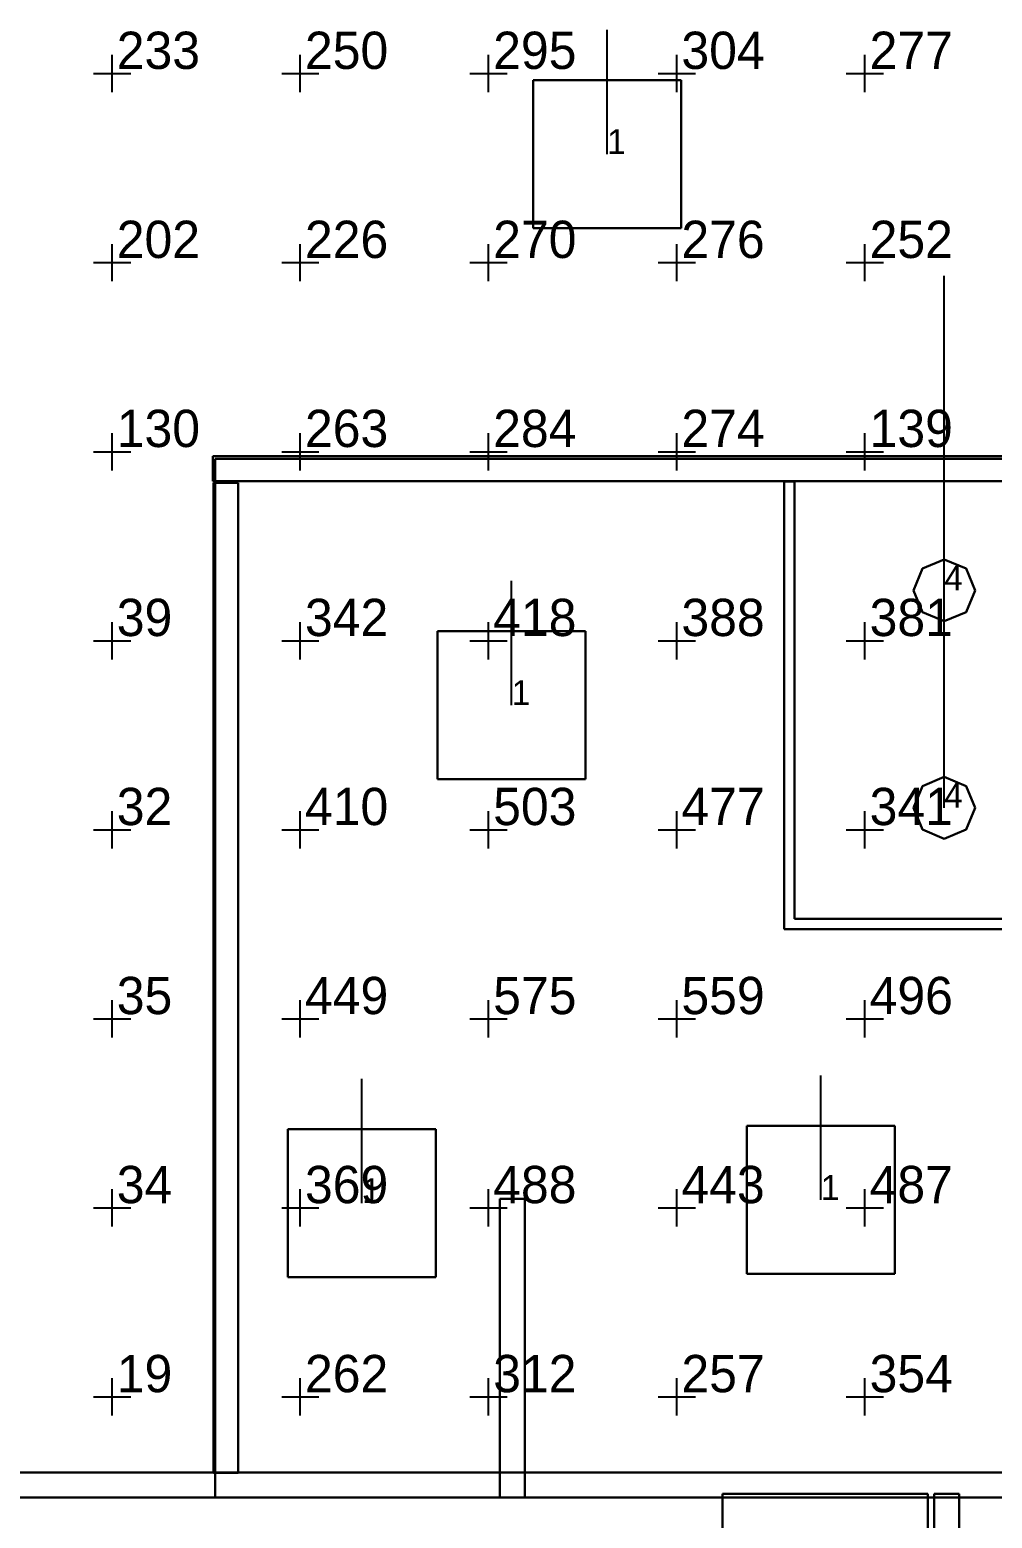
# Model space of a CAD drawing. Extents: x 0 to 48.1, y 0 to 23.7.
# Drawn here: x 13.66 to 17.53, y 12.05 to 18.04 of the extents above; entities that cross this region are included whole.
import ezdxf

# ---------------------------------------------------------------- set-up
doc = ezdxf.new("R2010")
doc.units = 0
doc.header["$MEASUREMENT"] = 0
for name, color, linetype in [('DLXFURN', 5, 'Continuous'), ('DLXLUM', 1, 'Continuous'), ('DLXLUMEX', 1, 'Continuous'), ('DLXSCENE', 7, 'Continuous'), ('DLXVAL', 3, 'Continuous')]:
    doc.layers.add(name, color=color, linetype=linetype)

# ---------------------------------------------------------------- blocks, each defined once
blk = doc.blocks.new('*U19')
at = {"color": 1}
blk.add_line((0, 0), (0, 0.5), dxfattribs=at)
for p, q in [((0.2975, 0.2975), (-0.2975, 0.2975)), ((-0.2975, 0.2975), (-0.2975, -0.2975)), ((-0.2975, 0.2975), (-0.2975, -0.2975)), ((-0.2975, -0.2975), (-0.2975, 0.2975)), ((-0.2975, 0.2975), (-0.2975, 0.2975)), ((0.2975, 0.2975), (-0.2975, 0.2975)), ((-0.2975, 0.2975), (-0.2975, 0.2975)), ((-0.2975, 0.2975), (0.2975, 0.2975)), ((-0.2975, -0.2975), (-0.2975, 0.2975)), ((-0.2975, 0.2975), (0.2975, 0.2975)), ((0.2975, -0.2975), (0.2975, 0.2975)), ((0.2975, 0.2975), (0.2975, 0.2975)), ((0.2975, -0.2975), (0.2975, 0.2975)), ((0.2975, 0.2975), (0.2975, 0.2975)), ((0.2975, 0.2975), (0.2975, -0.2975)), ((0.2975, 0.2975), (0.2975, -0.2975)), ((-0.2975, -0.2975), (0.2975, -0.2975)), ((-0.2975, -0.2975), (0.2975, -0.2975)), ((0.2975, -0.2975), (-0.2975, -0.2975)), ((-0.2975, -0.2975), (-0.2975, -0.2975)), ((-0.2975, -0.2975), (-0.2975, -0.2975)), ((0.2975, -0.2975), (-0.2975, -0.2975)), ((0.2975, -0.2975), (0.2975, -0.2975)), ((0.2975, -0.2975), (0.2975, -0.2975))]:
    blk.add_line(p, q)
at = {"layer": 'DLXLUMEX', "color": 7}
blk.add_text('1', height=0.1, dxfattribs=at).set_placement((0, 0))
blk = doc.blocks.new('*U21')
at = {"color": 1}
blk.add_line((0, 0), (0, 0.5), dxfattribs=at)
for p, q in [((0.2975, 0.2975), (-0.2975, 0.2975)), ((-0.2975, 0.2975), (-0.2975, -0.2975)), ((-0.2975, 0.2975), (-0.2975, -0.2975)), ((-0.2975, -0.2975), (-0.2975, 0.2975)), ((-0.2975, 0.2975), (-0.2975, 0.2975)), ((0.2975, 0.2975), (-0.2975, 0.2975)), ((-0.2975, 0.2975), (-0.2975, 0.2975)), ((-0.2975, 0.2975), (0.2975, 0.2975)), ((-0.2975, -0.2975), (-0.2975, 0.2975)), ((-0.2975, 0.2975), (0.2975, 0.2975)), ((0.2975, -0.2975), (0.2975, 0.2975)), ((0.2975, 0.2975), (0.2975, 0.2975)), ((0.2975, -0.2975), (0.2975, 0.2975)), ((0.2975, 0.2975), (0.2975, 0.2975)), ((0.2975, 0.2975), (0.2975, -0.2975)), ((0.2975, 0.2975), (0.2975, -0.2975)), ((-0.2975, -0.2975), (0.2975, -0.2975)), ((-0.2975, -0.2975), (0.2975, -0.2975)), ((0.2975, -0.2975), (-0.2975, -0.2975)), ((-0.2975, -0.2975), (-0.2975, -0.2975)), ((-0.2975, -0.2975), (-0.2975, -0.2975)), ((0.2975, -0.2975), (-0.2975, -0.2975)), ((0.2975, -0.2975), (0.2975, -0.2975)), ((0.2975, -0.2975), (0.2975, -0.2975))]:
    blk.add_line(p, q)
at = {"layer": 'DLXLUMEX', "color": 7}
blk.add_text('1', height=0.1, dxfattribs=at).set_placement((0, 0))
blk = doc.blocks.new('*U22')
at = {"color": 1}
blk.add_line((0, 0), (0, 0.5), dxfattribs=at)
for p, q in [((0.2975, 0.2975), (-0.2975, 0.2975)), ((-0.2975, 0.2975), (-0.2975, -0.2975)), ((-0.2975, 0.2975), (-0.2975, -0.2975)), ((-0.2975, -0.2975), (-0.2975, 0.2975)), ((-0.2975, 0.2975), (-0.2975, 0.2975)), ((0.2975, 0.2975), (-0.2975, 0.2975)), ((-0.2975, 0.2975), (-0.2975, 0.2975)), ((-0.2975, 0.2975), (0.2975, 0.2975)), ((-0.2975, -0.2975), (-0.2975, 0.2975)), ((-0.2975, 0.2975), (0.2975, 0.2975)), ((0.2975, -0.2975), (0.2975, 0.2975)), ((0.2975, 0.2975), (0.2975, 0.2975)), ((0.2975, -0.2975), (0.2975, 0.2975)), ((0.2975, 0.2975), (0.2975, 0.2975)), ((0.2975, 0.2975), (0.2975, -0.2975)), ((0.2975, 0.2975), (0.2975, -0.2975)), ((-0.2975, -0.2975), (0.2975, -0.2975)), ((-0.2975, -0.2975), (0.2975, -0.2975)), ((0.2975, -0.2975), (-0.2975, -0.2975)), ((-0.2975, -0.2975), (-0.2975, -0.2975)), ((-0.2975, -0.2975), (-0.2975, -0.2975)), ((0.2975, -0.2975), (-0.2975, -0.2975)), ((0.2975, -0.2975), (0.2975, -0.2975)), ((0.2975, -0.2975), (0.2975, -0.2975))]:
    blk.add_line(p, q)
at = {"layer": 'DLXLUMEX', "color": 7}
blk.add_text('1', height=0.1, dxfattribs=at).set_placement((0, 0))
blk = doc.blocks.new('*U24')
at = {"color": 1}
blk.add_line((0, 0), (0, 1.265), dxfattribs=at)
for p, q in [((-0.0877, 0.0877), (0, 0.124)), ((0, 0.124), (-0.0877, 0.0877)), ((0, 0.124), (-0.0877, 0.0877)), ((-0.0877, 0.0877), (0, 0.124)), ((0, 0.124), (0.0877, 0.0877)), ((0.0877, 0.0877), (0, 0.124)), ((0.0877, 0.0877), (0, 0.124)), ((0, 0.124), (0, 0.124)), ((0, 0.124), (0.0877, 0.0877)), ((0, 0.124), (0, 0.124)), ((-0.124, 0), (-0.0877, 0.0877)), ((-0.0877, 0.0877), (-0.124, 0)), ((-0.0877, 0.0877), (-0.124, 0)), ((-0.124, 0), (-0.0877, 0.0877)), ((-0.0877, 0.0877), (-0.0877, 0.0877)), ((-0.0877, 0.0877), (-0.0877, 0.0877)), ((0.0877, 0.0877), (0.124, 0)), ((0.124, 0), (0.0877, 0.0877)), ((0.0877, 0.0877), (0.0877, 0.0877)), ((0.124, 0), (0.0877, 0.0877)), ((0.0877, 0.0877), (0.0877, 0.0877)), ((0.0877, 0.0877), (0.124, 0)), ((-0.0877, -0.0877), (-0.124, 0)), ((-0.124, 0), (-0.0877, -0.0877)), ((-0.124, 0), (-0.124, 0)), ((-0.124, 0), (-0.0877, -0.0877)), ((-0.0877, -0.0877), (-0.124, 0)), ((-0.124, 0), (-0.124, 0)), ((0.124, 0), (0.0877, -0.0877)), ((0.0877, -0.0877), (0.124, 0)), ((0.0877, -0.0877), (0.124, 0)), ((0.124, 0), (0.0877, -0.0877)), ((0.124, 0), (0.124, 0)), ((0.124, 0), (0.124, 0)), ((0, -0.124), (-0.0877, -0.0877)), ((-0.0877, -0.0877), (0, -0.124)), ((-0.0877, -0.0877), (-0.0877, -0.0877)), ((-0.0877, -0.0877), (0, -0.124)), ((0, -0.124), (-0.0877, -0.0877)), ((-0.0877, -0.0877), (-0.0877, -0.0877)), ((0.0877, -0.0877), (0, -0.124)), ((0, -0.124), (0.0877, -0.0877)), ((0, -0.124), (0.0877, -0.0877)), ((0.0877, -0.0877), (0, -0.124)), ((0.0877, -0.0877), (0.0877, -0.0877)), ((0.0877, -0.0877), (0.0877, -0.0877)), ((0, -0.124), (0, -0.124)), ((0, -0.124), (0, -0.124))]:
    blk.add_line(p, q)
at = {"layer": 'DLXLUMEX', "color": 7}
blk.add_text('4', height=0.1, dxfattribs=at).set_placement((0, 0))
blk = doc.blocks.new('*U25')
at = {"color": 1}
blk.add_line((0, 0), (0, 1.265), dxfattribs=at)
for p, q in [((-0.0877, 0.0877), (0, 0.124)), ((0, 0.124), (-0.0877, 0.0877)), ((0, 0.124), (-0.0877, 0.0877)), ((-0.0877, 0.0877), (0, 0.124)), ((0, 0.124), (0.0877, 0.0877)), ((0.0877, 0.0877), (0, 0.124)), ((0.0877, 0.0877), (0, 0.124)), ((0, 0.124), (0, 0.124)), ((0, 0.124), (0.0877, 0.0877)), ((0, 0.124), (0, 0.124)), ((-0.124, 0), (-0.0877, 0.0877)), ((-0.0877, 0.0877), (-0.124, 0)), ((-0.0877, 0.0877), (-0.124, 0)), ((-0.124, 0), (-0.0877, 0.0877)), ((-0.0877, 0.0877), (-0.0877, 0.0877)), ((-0.0877, 0.0877), (-0.0877, 0.0877)), ((0.0877, 0.0877), (0.124, 0)), ((0.124, 0), (0.0877, 0.0877)), ((0.0877, 0.0877), (0.0877, 0.0877)), ((0.124, 0), (0.0877, 0.0877)), ((0.0877, 0.0877), (0.0877, 0.0877)), ((0.0877, 0.0877), (0.124, 0)), ((-0.0877, -0.0877), (-0.124, 0)), ((-0.124, 0), (-0.0877, -0.0877)), ((-0.124, 0), (-0.124, 0)), ((-0.124, 0), (-0.0877, -0.0877)), ((-0.0877, -0.0877), (-0.124, 0)), ((-0.124, 0), (-0.124, 0)), ((0.124, 0), (0.0877, -0.0877)), ((0.0877, -0.0877), (0.124, 0)), ((0.0877, -0.0877), (0.124, 0)), ((0.124, 0), (0.0877, -0.0877)), ((0.124, 0), (0.124, 0)), ((0.124, 0), (0.124, 0)), ((0, -0.124), (-0.0877, -0.0877)), ((-0.0877, -0.0877), (0, -0.124)), ((-0.0877, -0.0877), (-0.0877, -0.0877)), ((-0.0877, -0.0877), (0, -0.124)), ((0, -0.124), (-0.0877, -0.0877)), ((-0.0877, -0.0877), (-0.0877, -0.0877)), ((0.0877, -0.0877), (0, -0.124)), ((0, -0.124), (0.0877, -0.0877)), ((0, -0.124), (0.0877, -0.0877)), ((0.0877, -0.0877), (0, -0.124)), ((0.0877, -0.0877), (0.0877, -0.0877)), ((0.0877, -0.0877), (0.0877, -0.0877)), ((0, -0.124), (0, -0.124)), ((0, -0.124), (0, -0.124))]:
    blk.add_line(p, q)
at = {"layer": 'DLXLUMEX', "color": 7}
blk.add_text('4', height=0.1, dxfattribs=at).set_placement((0, 0))
blk = doc.blocks.new('*U52')
at = {"color": 1}
blk.add_line((0, 0), (0, 0.5), dxfattribs=at)
for p, q in [((0.2975, 0.2975), (-0.2975, 0.2975)), ((-0.2975, 0.2975), (-0.2975, -0.2975)), ((-0.2975, 0.2975), (-0.2975, -0.2975)), ((-0.2975, -0.2975), (-0.2975, 0.2975)), ((-0.2975, 0.2975), (-0.2975, 0.2975)), ((0.2975, 0.2975), (-0.2975, 0.2975)), ((-0.2975, 0.2975), (-0.2975, 0.2975)), ((-0.2975, 0.2975), (0.2975, 0.2975)), ((-0.2975, -0.2975), (-0.2975, 0.2975)), ((-0.2975, 0.2975), (0.2975, 0.2975)), ((0.2975, -0.2975), (0.2975, 0.2975)), ((0.2975, 0.2975), (0.2975, 0.2975)), ((0.2975, -0.2975), (0.2975, 0.2975)), ((0.2975, 0.2975), (0.2975, 0.2975)), ((0.2975, 0.2975), (0.2975, -0.2975)), ((0.2975, 0.2975), (0.2975, -0.2975)), ((-0.2975, -0.2975), (0.2975, -0.2975)), ((-0.2975, -0.2975), (0.2975, -0.2975)), ((0.2975, -0.2975), (-0.2975, -0.2975)), ((-0.2975, -0.2975), (-0.2975, -0.2975)), ((-0.2975, -0.2975), (-0.2975, -0.2975)), ((0.2975, -0.2975), (-0.2975, -0.2975)), ((0.2975, -0.2975), (0.2975, -0.2975)), ((0.2975, -0.2975), (0.2975, -0.2975))]:
    blk.add_line(p, q)
at = {"layer": 'DLXLUMEX', "color": 7}
blk.add_text('1', height=0.1, dxfattribs=at).set_placement((0, 0))
blk = doc.blocks.new('*U76')
for p, q in [((0.1, 4.0794), (0.1, 0.1)), ((0.1, 0.1), (0.1, 4.0794)), ((0.1, 4.0794), (0.1, 4.0794)), ((0.2, 4.0794), (0.1, 4.0794)), ((0.1, 4.0794), (0.1, 4.0794)), ((0.1, 4.0794), (0.1069, 4.0794)), ((0.1069, 4.0794), (0.2, 4.0794)), ((0.1069, 4.0794), (0.1069, 4.0794)), ((0.2, 4.0794), (0.2, 0.1)), ((0.2, 0.1), (0.2, 4.0794)), ((0.2, 4.0794), (0.2, 4.0794)), ((0.2, 4.0794), (0.2, 4.0794)), ((0.1, 0.1), (0.1, 0.1)), ((0.1, 0.1), (0.2, 0.1)), ((0.1, 0.1), (0.1, 0.1)), ((0.1069, 0.1), (0.1, 0.1)), ((0.2, 0.1), (0.1069, 0.1)), ((0.1069, 0.1), (0.1069, 0.1)), ((0.2, 0.1), (0.2, 0.1)), ((0.2, 0.1), (0.2, 0.1))]:
    blk.add_line(p, q)
blk = doc.blocks.new('*U77')
for p, q in [((12.573, -0.0994), (-0.027, -0.1)), ((5.3342, -0.0997), (6.5829, -0.0997)), ((6.5829, -0.0997), (12.573, -0.0994)), ((6.5829, -0.0997), (6.5829, -0.0997)), ((-0.027, -0.2), (12.573, -0.2)), ((6.5829, -0.2), (-0.027, -0.2)), ((12.573, -0.2), (6.5829, -0.2)), ((6.5829, -0.2), (6.5829, -0.2))]:
    blk.add_line(p, q)
blk = doc.blocks.new('*U79')
for p, q in [((0.1, 1.2), (0.2, 1.2)), ((0.2, 1.2), (0.1, 1.2)), ((0.1, 1.2), (0.1, 1.2)), ((0.1, 1.2), (0.1, 1.2)), ((0.1, 1.2), (0.1, 0)), ((0.1, 0), (0.1, 1.2)), ((0.2, 1.2), (0.2, 0)), ((0.2, 0), (0.2, 1.2)), ((0.2, 1.2), (0.2, 1.2)), ((0.2, 1.2), (0.2, 1.2)), ((0.2, 0), (0.1, 0)), ((0.1, 0), (0.1, 0)), ((0.1, 0), (0.2, 0)), ((0.1, 0), (0.1, 0)), ((0.2, 0), (0.2, 0)), ((0.2, 0), (0.2, 0))]:
    blk.add_line(p, q)
blk = doc.blocks.new('*U81')
for p, q in [((0.1273, 1.2), (0.1273, -0.6)), ((0.1681, 1.2), (0.1273, 1.2)), ((0.1273, 1.2), (0.1681, 1.2)), ((0.1273, -0.6), (0.1273, 1.2)), ((0.1681, 1.2), (0.1273, 1.2)), ((0.1273, 1.2), (0.1273, 1.2)), ((0.1273, 1.2), (0.1681, 1.2)), ((0.1273, 1.2), (0.1273, -0.6)), ((0.1273, -0.6), (0.1273, 1.2)), ((0.1273, 1.2), (0.1273, 1.2)), ((0.1681, -0.5581), (0.1681, 1.2)), ((0.1681, 1.2), (0.1681, -0.5581)), ((0.1681, -0.5581), (0.1681, 1.2)), ((0.1681, 1.2), (0.1681, 1.2)), ((0.1681, 1.2), (0.1681, -0.5581)), ((0.1681, 1.2), (0.1681, 1.2)), ((1.3483, -0.5581), (0.1681, -0.5581)), ((0.1681, -0.5581), (1.3483, -0.5581)), ((1.3483, -0.5581), (0.1681, -0.5581)), ((0.1681, -0.5581), (0.1681, -0.5581)), ((0.1681, -0.5581), (1.3483, -0.5581)), ((0.1681, -0.5581), (0.1681, -0.5581)), ((1.3483, -0.6), (1.3483, -0.5581)), ((1.3483, -0.5581), (1.3483, -0.6)), ((1.3483, -0.6), (1.3483, -0.5581)), ((1.3483, -0.5581), (1.3483, -0.5581)), ((1.3483, -0.5581), (1.3483, -0.6)), ((1.3483, -0.5581), (1.3483, -0.5581)), ((0.1273, -0.6), (1.3483, -0.6)), ((1.3483, -0.6), (0.1273, -0.6)), ((1.3483, -0.6), (0.1273, -0.6)), ((0.1273, -0.6), (0.1273, -0.6)), ((0.1273, -0.6), (1.3483, -0.6)), ((0.1273, -0.6), (0.1273, -0.6)), ((1.3483, -0.6), (1.3483, -0.6)), ((1.3483, -0.6), (1.3483, -0.6))]:
    blk.add_line(p, q)
blk = doc.blocks.new('*U84')
for p, q in [((0.1, -0.1), (0.1, -0.2)), ((0.1, -0.2), (0.1, -0.1)), ((0.1, -0.1), (0.1, -0.1)), ((0.1, -0.1), (0.1, -0.1)), ((0.1, -0.1), (6.1445, -0.1)), ((6.1445, -0.1), (0.1, -0.1)), ((6.1445, -0.2), (6.1445, -0.1)), ((6.1445, -0.1), (6.1445, -0.1)), ((6.1445, -0.1), (6.1445, -0.2)), ((6.1445, -0.1), (6.1445, -0.1)), ((0.1, -0.2), (0.1, -0.2)), ((0.1097, -0.2), (0.1, -0.2)), ((0.1, -0.2), (0.1, -0.2)), ((0.1, -0.2), (6.1445, -0.2)), ((0.1097, -0.2), (0.1097, -0.2)), ((6.1432, -0.2), (0.1097, -0.2)), ((6.1445, -0.2), (6.1432, -0.2)), ((6.1432, -0.2), (6.1432, -0.2)), ((6.1445, -0.2), (6.1445, -0.2)), ((6.1445, -0.2), (6.1445, -0.2))]:
    blk.add_line(p, q)
blk = doc.blocks.new('*U99')
for p, q in [((-0.2, -0.25), (-0.1, -0.25)), ((-0.1, -0.25), (-0.2, -0.25)), ((-0.2, -0.25), (-0.2, -0.25)), ((-0.2, -0.25), (-0.2, -5.7)), ((-0.2, -0.2651), (-0.2, -0.25)), ((-0.2, -0.25), (-0.2, -0.25)), ((-0.2, -0.2651), (-0.2, -0.2651)), ((-0.2, -5.7), (-0.2, -0.2651)), ((-0.1, -0.25), (-0.1, -0.25)), ((-0.1, -5.7), (-0.1, -0.25)), ((-0.1, -0.25), (-0.1, -0.25)), ((-0.1, -0.25), (-0.1, -0.2651)), ((-0.1, -0.2651), (-0.1, -5.7)), ((-0.1, -0.2651), (-0.1, -0.2651)), ((-0.2, -5.7), (-0.1, -5.7)), ((-0.1, -5.7), (-0.2, -5.7)), ((-0.2, -5.7), (-0.2, -5.7)), ((-0.2, -5.7), (-0.2, -5.7)), ((-0.1, -5.7), (-0.1, -5.7)), ((-0.1, -5.7), (-0.1, -5.7))]:
    blk.add_line(p, q)
blk = doc.blocks.new('*U119')
for p, q in [((-0.8504, -0.4377), (-0.8504, 0)), ((-0.8504, 0), (-0.8504, 0)), ((-0.8504, 0), (-0.8504, -0.4377)), ((-0.8504, 0), (-0.0252, 0)), ((-0.0252, 0), (-0.8504, 0)), ((-0.8504, 0), (-0.8504, 0)), ((-0.0252, 0), (-0.8504, 0)), ((-0.8504, 0), (-0.8504, -0.4377)), ((-0.0252, 0), (-0.0252, 0)), ((-0.0252, 0), (-0.0252, -0.9)), ((-0.0252, -0.9), (-0.0252, 0)), ((-0.0252, 0), (-0.0252, 0)), ((-0.0252, -0.9), (-0.0252, 0)), ((-0.867, -0.4623), (-0.867, -0.4377)), ((-0.867, -0.4377), (-0.867, -0.4377)), ((-0.867, -0.4377), (-0.867, -0.4623)), ((-0.867, -0.4377), (-0.8504, -0.4377)), ((-0.8504, -0.4377), (-0.867, -0.4377)), ((-0.867, -0.4377), (-0.867, -0.4377)), ((-0.867, -0.4377), (-0.867, -0.4623)), ((-0.8504, -0.4377), (-0.867, -0.4377)), ((-0.8504, -0.4623), (-0.867, -0.4623)), ((-0.867, -0.4623), (-0.867, -0.4623)), ((-0.867, -0.4623), (-0.8504, -0.4623)), ((-0.867, -0.4623), (-0.867, -0.4623)), ((-0.867, -0.4623), (-0.8504, -0.4623)), ((-0.8504, -0.4377), (-0.8504, -0.4377)), ((-0.8504, -0.4377), (-0.8504, -0.4377)), ((-0.8504, -0.4623), (-0.8504, -0.9)), ((-0.8504, -0.4623), (-0.8504, -0.4623)), ((-0.8504, -0.9), (-0.8504, -0.4623)), ((-0.8504, -0.4623), (-0.8504, -0.4623)), ((-0.8504, -0.4623), (-0.8504, -0.9)), ((-0.8752, -0.495), (-0.8504, -0.495)), ((-0.8504, -0.495), (-0.8752, -0.495)), ((-0.8752, -0.495), (-0.8752, -0.495)), ((-0.8752, -0.5195), (-0.8752, -0.495)), ((-0.8752, -0.495), (-0.8752, -0.495)), ((-0.8752, -0.495), (-0.8752, -0.5195)), ((-0.8752, -0.5195), (-0.8752, -0.495)), ((-0.8752, -0.495), (-0.8504, -0.495)), ((-0.8504, -0.495), (-0.8752, -0.495)), ((-0.8752, -0.495), (-0.8752, -0.5195)), ((-0.8504, -0.5195), (-0.8752, -0.5195)), ((-0.8752, -0.5195), (-0.8752, -0.5195)), ((-0.8752, -0.5195), (-0.8504, -0.5195)), ((-0.8752, -0.5195), (-0.8752, -0.5195)), ((-0.8504, -0.5195), (-0.8752, -0.5195)), ((-0.8752, -0.5195), (-0.8504, -0.5195)), ((-0.8504, -0.495), (-0.8504, -0.495)), ((-0.8504, -0.495), (-0.8504, -0.5195)), ((-0.8504, -0.5195), (-0.8504, -0.495)), ((-0.8504, -0.5195), (-0.8504, -0.495)), ((-0.8504, -0.495), (-0.8504, -0.495)), ((-0.8504, -0.495), (-0.8504, -0.5195)), ((-0.8504, -0.5195), (-0.8504, -0.5195)), ((-0.8504, -0.5195), (-0.8504, -0.5195)), ((-0.8504, -0.9), (-0.8504, -0.9)), ((-0.0252, -0.9), (-0.8504, -0.9)), ((-0.8504, -0.9), (-0.8504, -0.9)), ((-0.8504, -0.9), (-0.0252, -0.9)), ((-0.8504, -0.9), (-0.0252, -0.9)), ((-0.0252, -0.9), (-0.0252, -0.9)), ((-0.0252, -0.9), (-0.0252, -0.9))]:
    blk.add_line(p, q)
blk = doc.blocks.new('*U137')
for p, q in [((14.4099, 16.3112), (14.4099, 12.1349)), ((20.4434, 16.3112), (14.4099, 16.3112)), ((14.4099, 16.3112), (14.4099, 12.1349)), ((14.4099, 12.1349), (14.4099, 16.3112)), ((14.4099, 16.3112), (14.4099, 16.3112)), ((14.4099, 16.3112), (14.4099, 16.3112)), ((14.4099, 16.3112), (20.4434, 16.3112)), ((20.4434, 16.3112), (14.4099, 16.3112)), ((14.4099, 16.3112), (20.4434, 16.3112)), ((14.4099, 12.1349), (14.4099, 16.3112)), ((14.4099, 12.1349), (20.4434, 12.1349)), ((14.4099, 12.1349), (14.4099, 12.1349)), ((14.4099, 12.1349), (20.4434, 12.1349)), ((20.4434, 12.1349), (14.4099, 12.1349)), ((14.4099, 12.1349), (14.4099, 12.1349)), ((20.4434, 12.1349), (14.4099, 12.1349))]:
    blk.add_line(p, q)
blk = doc.blocks.new('*U139')
for p, q in [((-3.0167, 2.0882), (-3.0167, -2.0882)), ((-3.0167, -2.0882), (-3.0167, 2.0882)), ((-3.0167, 2.0882), (-3.0167, 2.0882)), ((-3.0167, 2.0882), (-3.0167, 2.0882)), ((-3.0167, 2.0882), (3.0167, 2.0882)), ((3.0167, 2.0882), (-3.0167, 2.0882)), ((-3.0167, 2.0882), (3.0167, 2.0882)), ((-3.0167, -2.0882), (-3.0167, 2.0882)), ((3.0167, 2.0882), (3.0167, 2.0882)), ((3.0167, 2.0882), (3.0167, 2.0882)), ((3.0167, 2.0882), (3.0167, -2.0882)), ((3.0167, -2.0882), (3.0167, 2.0882)), ((3.0167, 2.0882), (3.0167, -2.0882)), ((-3.0167, -2.0882), (-3.0167, -2.0882)), ((-3.0167, -2.0882), (3.0167, -2.0882)), ((3.0167, -2.0882), (-3.0167, -2.0882)), ((-3.0167, -2.0882), (-3.0167, -2.0882)), ((3.0167, -2.0882), (-3.0167, -2.0882)), ((3.0167, -2.0882), (3.0167, -2.0882)), ((3.0167, -2.0882), (3.0167, -2.0882))]:
    blk.add_line(p, q)
blk = doc.blocks.new('*U152')
for p, q in [((13.9957, 17.785, 0.7), (13.9957, 17.935, 0.7)), ((14.7522, 17.785, 0.7), (14.7522, 17.935, 0.7)), ((15.5087, 17.785, 0.7), (15.5087, 17.935, 0.7)), ((16.2652, 17.785, 0.7), (16.2652, 17.935, 0.7)), ((17.0217, 17.785, 0.7), (17.0217, 17.935, 0.7)), ((13.9207, 17.86, 0.7), (14.0707, 17.86, 0.7)), ((14.6772, 17.86, 0.7), (14.8272, 17.86, 0.7)), ((15.4337, 17.86, 0.7), (15.5837, 17.86, 0.7)), ((16.1902, 17.86, 0.7), (16.3402, 17.86, 0.7)), ((16.9467, 17.86, 0.7), (17.0967, 17.86, 0.7)), ((13.9957, 17.025, 0.7), (13.9957, 17.175, 0.7)), ((14.7522, 17.025, 0.7), (14.7522, 17.175, 0.7)), ((15.5087, 17.025, 0.7), (15.5087, 17.175, 0.7)), ((16.2652, 17.025, 0.7), (16.2652, 17.175, 0.7)), ((17.0217, 17.025, 0.7), (17.0217, 17.175, 0.7)), ((13.9207, 17.1, 0.7), (14.0707, 17.1, 0.7)), ((14.6772, 17.1, 0.7), (14.8272, 17.1, 0.7)), ((15.4337, 17.1, 0.7), (15.5837, 17.1, 0.7)), ((16.1902, 17.1, 0.7), (16.3402, 17.1, 0.7)), ((16.9467, 17.1, 0.7), (17.0967, 17.1, 0.7)), ((13.9957, 16.265, 0.7), (13.9957, 16.415, 0.7)), ((14.7522, 16.265, 0.7), (14.7522, 16.415, 0.7)), ((15.5087, 16.265, 0.7), (15.5087, 16.415, 0.7)), ((16.2652, 16.265, 0.7), (16.2652, 16.415, 0.7)), ((17.0217, 16.265, 0.7), (17.0217, 16.415, 0.7)), ((13.9207, 16.34, 0.7), (14.0707, 16.34, 0.7)), ((14.6772, 16.34, 0.7), (14.8272, 16.34, 0.7)), ((15.4337, 16.34, 0.7), (15.5837, 16.34, 0.7)), ((16.1902, 16.34, 0.7), (16.3402, 16.34, 0.7)), ((16.9467, 16.34, 0.7), (17.0967, 16.34, 0.7)), ((13.9957, 15.505, 0.7), (13.9957, 15.655, 0.7)), ((14.7522, 15.505, 0.7), (14.7522, 15.655, 0.7)), ((15.5087, 15.505, 0.7), (15.5087, 15.655, 0.7)), ((16.2652, 15.505, 0.7), (16.2652, 15.655, 0.7)), ((17.0217, 15.505, 0.7), (17.0217, 15.655, 0.7)), ((13.9207, 15.58, 0.7), (14.0707, 15.58, 0.7)), ((14.6772, 15.58, 0.7), (14.8272, 15.58, 0.7)), ((15.4337, 15.58, 0.7), (15.5837, 15.58, 0.7)), ((16.1902, 15.58, 0.7), (16.3402, 15.58, 0.7)), ((16.9467, 15.58, 0.7), (17.0967, 15.58, 0.7)), ((13.9957, 14.745, 0.7), (13.9957, 14.895, 0.7)), ((14.7522, 14.745, 0.7), (14.7522, 14.895, 0.7)), ((15.5087, 14.745, 0.7), (15.5087, 14.895, 0.7)), ((16.2652, 14.745, 0.7), (16.2652, 14.895, 0.7)), ((17.0217, 14.745, 0.7), (17.0217, 14.895, 0.7)), ((13.9207, 14.82, 0.7), (14.0707, 14.82, 0.7)), ((14.6772, 14.82, 0.7), (14.8272, 14.82, 0.7)), ((15.4337, 14.82, 0.7), (15.5837, 14.82, 0.7)), ((16.1902, 14.82, 0.7), (16.3402, 14.82, 0.7)), ((16.9467, 14.82, 0.7), (17.0967, 14.82, 0.7)), ((13.9957, 13.985, 0.7), (13.9957, 14.135, 0.7)), ((14.7522, 13.985, 0.7), (14.7522, 14.135, 0.7)), ((15.5087, 13.985, 0.7), (15.5087, 14.135, 0.7)), ((16.2652, 13.985, 0.7), (16.2652, 14.135, 0.7)), ((17.0217, 13.985, 0.7), (17.0217, 14.135, 0.7)), ((13.9207, 14.06, 0.7), (14.0707, 14.06, 0.7)), ((14.6772, 14.06, 0.7), (14.8272, 14.06, 0.7)), ((15.4337, 14.06, 0.7), (15.5837, 14.06, 0.7)), ((16.1902, 14.06, 0.7), (16.3402, 14.06, 0.7)), ((16.9467, 14.06, 0.7), (17.0967, 14.06, 0.7)), ((13.9957, 13.225, 0.7), (13.9957, 13.375, 0.7)), ((14.7522, 13.225, 0.7), (14.7522, 13.375, 0.7)), ((15.5087, 13.225, 0.7), (15.5087, 13.375, 0.7)), ((16.2652, 13.225, 0.7), (16.2652, 13.375, 0.7)), ((17.0217, 13.225, 0.7), (17.0217, 13.375, 0.7)), ((13.9207, 13.3, 0.7), (14.0707, 13.3, 0.7)), ((14.6772, 13.3, 0.7), (14.8272, 13.3, 0.7)), ((15.4337, 13.3, 0.7), (15.5837, 13.3, 0.7)), ((16.1902, 13.3, 0.7), (16.3402, 13.3, 0.7)), ((16.9467, 13.3, 0.7), (17.0967, 13.3, 0.7)), ((13.9957, 12.465, 0.7), (13.9957, 12.615, 0.7)), ((14.7522, 12.465, 0.7), (14.7522, 12.615, 0.7)), ((15.5087, 12.465, 0.7), (15.5087, 12.615, 0.7)), ((16.2652, 12.465, 0.7), (16.2652, 12.615, 0.7)), ((17.0217, 12.465, 0.7), (17.0217, 12.615, 0.7)), ((13.9207, 12.54, 0.7), (14.0707, 12.54, 0.7)), ((14.6772, 12.54, 0.7), (14.8272, 12.54, 0.7)), ((15.4337, 12.54, 0.7), (15.5837, 12.54, 0.7)), ((16.1902, 12.54, 0.7), (16.3402, 12.54, 0.7)), ((16.9467, 12.54, 0.7), (17.0967, 12.54, 0.7))]:
    blk.add_line(p, q)
at = {"layer": 'DLXVAL'}
for s, p in [('233', (14.0144, 17.8787, 0.7)), ('250', (14.7709, 17.8787, 0.7)), ('295', (15.5274, 17.8787, 0.7)), ('304', (16.284, 17.8787, 0.7)), ('277', (17.0405, 17.8787, 0.7)), ('202', (14.0144, 17.1187, 0.7)), ('226', (14.7709, 17.1187, 0.7)), ('270', (15.5274, 17.1187, 0.7)), ('276', (16.284, 17.1187, 0.7)), ('252', (17.0405, 17.1187, 0.7)), ('130', (14.0144, 16.3587, 0.7)), ('263', (14.7709, 16.3587, 0.7)), ('284', (15.5274, 16.3587, 0.7)), ('274', (16.284, 16.3587, 0.7)), ('139', (17.0405, 16.3587, 0.7)), ('39', (14.0144, 15.5987, 0.7)), ('342', (14.7709, 15.5987, 0.7)), ('418', (15.5274, 15.5987, 0.7)), ('388', (16.284, 15.5987, 0.7)), ('381', (17.0405, 15.5987, 0.7)), ('32', (14.0144, 14.8387, 0.7)), ('410', (14.7709, 14.8387, 0.7)), ('503', (15.5274, 14.8387, 0.7)), ('477', (16.284, 14.8387, 0.7)), ('341', (17.0405, 14.8387, 0.7)), ('35', (14.0144, 14.0787, 0.7)), ('449', (14.7709, 14.0787, 0.7)), ('575', (15.5274, 14.0787, 0.7)), ('559', (16.284, 14.0787, 0.7)), ('496', (17.0405, 14.0787, 0.7)), ('34', (14.0144, 13.3187, 0.7)), ('369', (14.7709, 13.3187, 0.7)), ('488', (15.5274, 13.3187, 0.7)), ('443', (16.284, 13.3187, 0.7)), ('487', (17.0405, 13.3187, 0.7)), ('19', (14.0144, 12.5587, 0.7)), ('262', (14.7709, 12.5587, 0.7)), ('312', (15.5274, 12.5587, 0.7)), ('257', (16.284, 12.5587, 0.7)), ('354', (17.0405, 12.5587, 0.7))]:
    blk.add_text(s, height=0.15, dxfattribs=at).set_placement(p)

msp = doc.modelspace()

# ---------------------------------------------------------------- block references
at = {"layer": 'DLXFURN'}
for name, p in [('*U84', (14.3002, 16.4214)), ('*U81', (16.5699, 15.0206)), ('*U76', (14.303, 12.1352)), ('*U79', (15.4547, 12.1359)), ('*U77', (7.827, 12.3359)), ('*U119', (17.3, 12.15)), ('*U99', (17.5, 12.4))]:
    msp.add_blockref(name, p, dxfattribs=at)
at = {"layer": 'DLXLUM'}
for name, p in [('*U52', (15.9857, 17.5363)), ('*U25', (17.3404, 15.7821)), ('*U24', (17.3404, 14.9082)), ('*U22', (15.6016, 15.3213)), ('*U19', (16.8449, 13.3318)), ('*U21', (15, 13.3192))]:
    msp.add_blockref(name, p, dxfattribs=at)
at = {"layer": 'DLXSCENE'}
for name, p in [('*U137', (0, 0)), ('*U139', (17.4267, 14.2231))]:
    msp.add_blockref(name, p, dxfattribs=at)
at = {"layer": 'DLXVAL'}
msp.add_blockref('*U152', (0, 0), dxfattribs=at)

doc.saveas('drawing.dxf')
